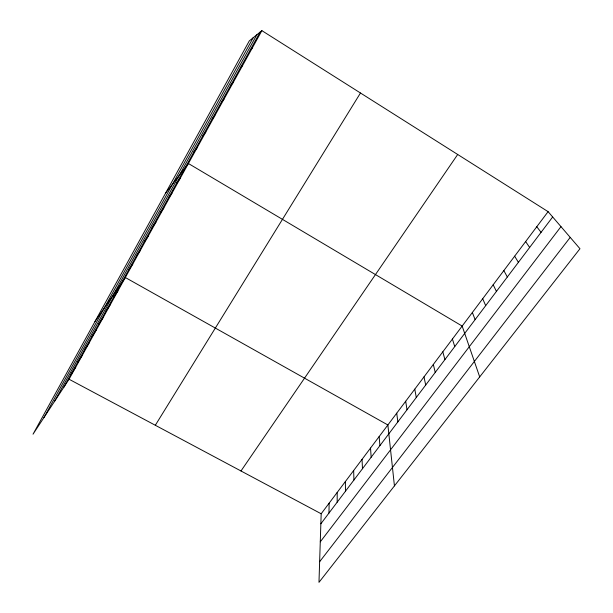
<?xml version="1.0" encoding="UTF-8"?>
<svg xmlns="http://www.w3.org/2000/svg" width="613" height="613" viewBox="0 0 613 613"><rect width="100%" height="100%" fill="white"/><g stroke="black" fill="none" stroke-linecap="round" stroke-linejoin="round"><path stroke-width="0.92" d="M337.173 502.2L337.204 492.431M328.959 513.073L329.143 503.166M548.099 211.661L321.174 513.771L318.975 582.35L579.967 248.732L548.099 211.661L261.889 30.65L249.284 40.918L33.033 434.188L69.062 379.24L261.889 30.65M43.929 417.576L253.169 37.753M54.373 401.645L256.832 34.772M63.821 387.232L260.096 32.114M155.319 425.269L360.475 93M70.618 374.941L75.759 367.133M77.506 362.475L82.556 354.858M84.494 349.839L89.437 342.406M91.575 337.02L96.417 329.794M98.762 324.024L103.49 316.998M106.049 310.837L110.669 304.025M113.443 297.458L117.949 290.869M240.986 470.976L457.696 154.484M94.954 321.572L125.328 277.52L387.876 424.97L394.435 485.894M128.554 270.118L132.814 263.988M136.278 256.142L140.415 250.257M144.109 241.966L148.116 236.327M152.07 227.569L155.94 222.19M160.146 212.956L163.87 207.845M168.337 198.129L171.924 193.287M176.667 183.065L180.099 178.506M320.852 523.801L552.673 216.979M320.277 541.846L560.972 226.634M165.518 193.264L188.398 163.502L462.164 326.062L479.695 376.903M319.641 561.715L570.22 237.392M193.961 151.763L197.079 147.81M202.949 135.504L205.899 131.864M212.09 118.976L214.856 115.673M221.377 102.172L223.96 99.214M230.817 85.092L233.216 82.487M240.411 67.729L242.618 65.491M250.173 50.067L252.173 48.212M69.062 379.24L321.174 513.771M536.781 226.733L541.064 232.335M525.632 241.576L529.647 247.453M514.652 256.196L518.399 262.333M503.84 270.586L507.326 276.992M493.181 284.769L496.43 291.42M482.692 298.738L485.688 305.626M472.355 312.507L475.113 319.626M452.425 339.043L454.739 346.598M442.816 351.831L444.915 359.593M433.337 364.444L435.238 372.405M423.997 376.888L425.698 385.041M414.779 389.155L416.288 397.492M405.691 401.254L407.009 409.775M396.726 413.193L397.852 421.89M379.148 436.586L379.93 445.613M370.536 448.057L371.149 457.237M362.038 459.367L362.482 468.707M353.655 470.531L353.931 480.017M345.372 481.55L345.502 491.182"/></g></svg>
